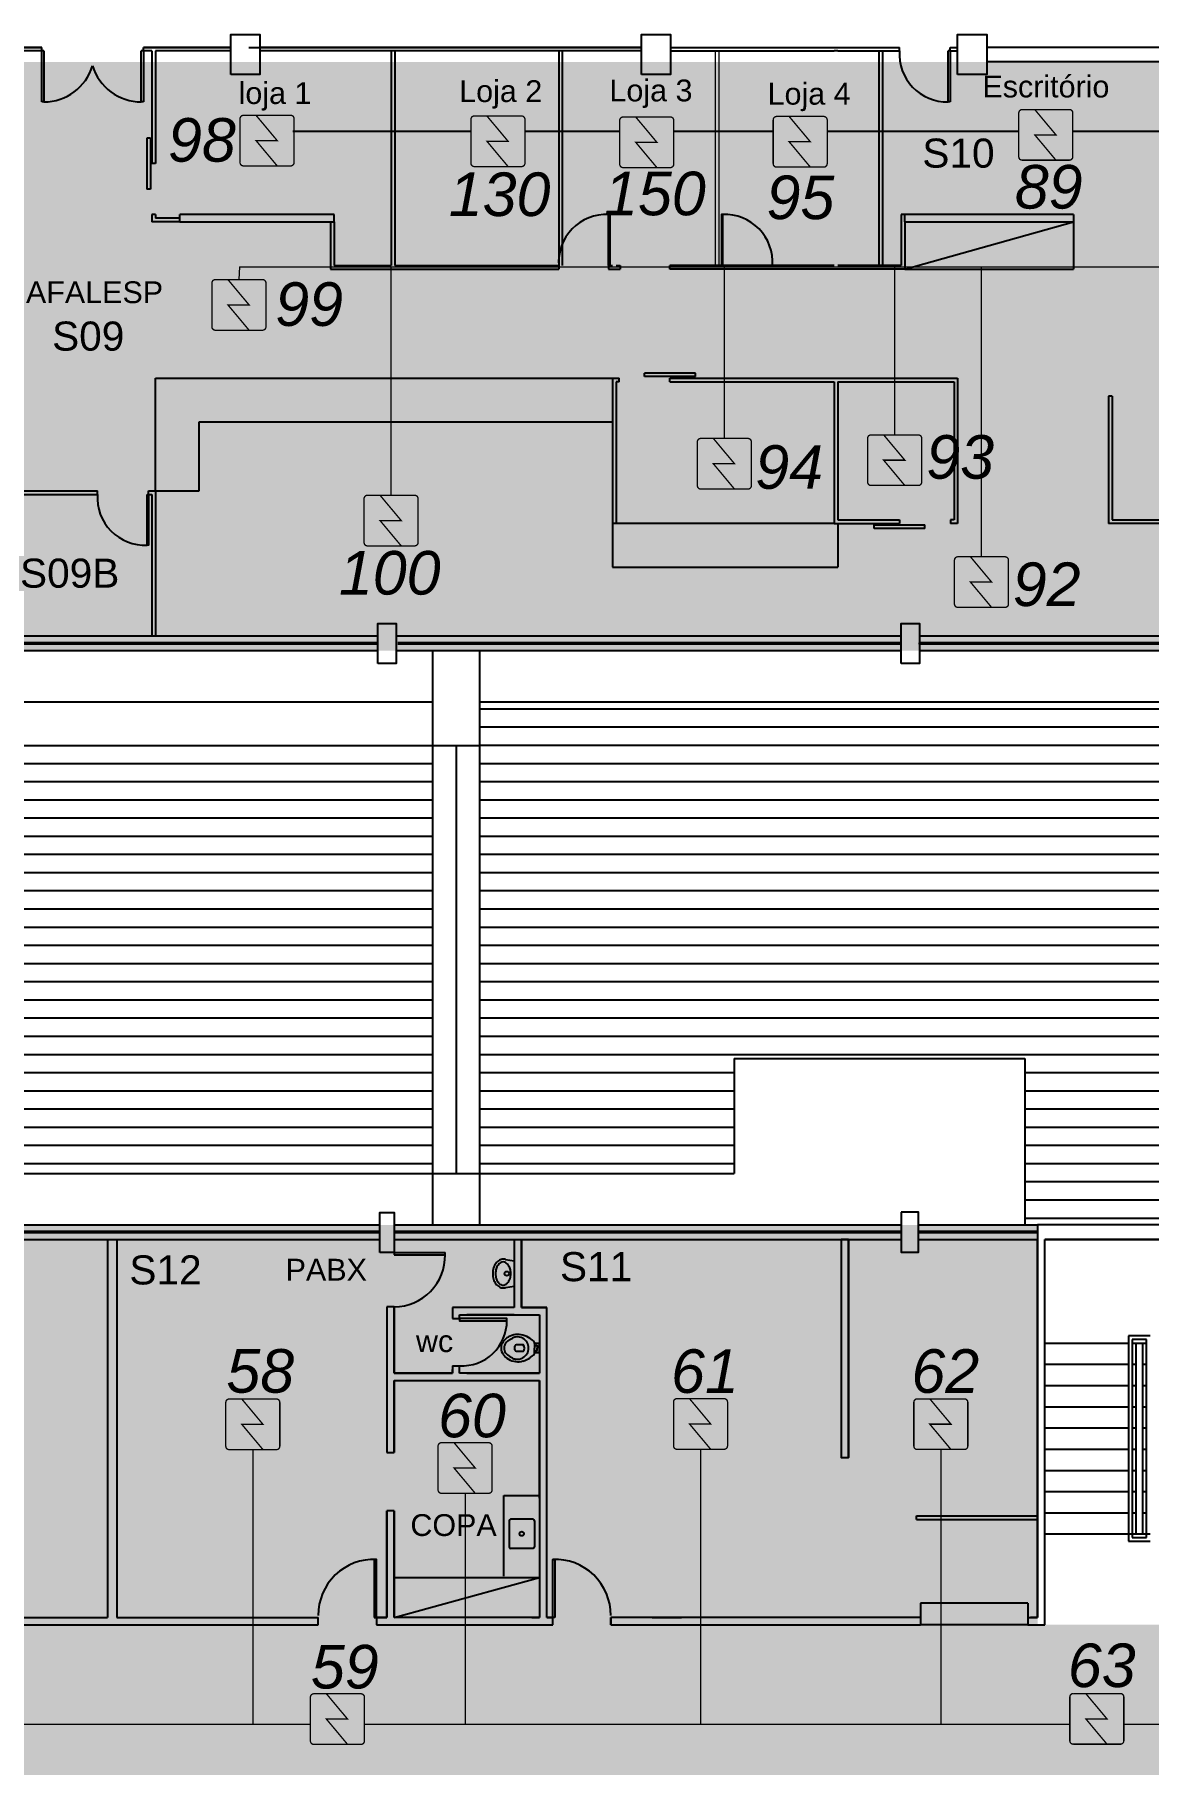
# Model space of a CAD drawing. Header units: metres. Extents: x -331 to 2982, y 362 to 2539.
# Drawn here: x 825.86 to 841.18, y 519.44 to 543.23 of the extents above; entities that cross this region are included whole.
import ezdxf
from ezdxf.enums import TextEntityAlignment as Align

# ---------------------------------------------------------------- set-up
doc = ezdxf.new("R2010")
doc.units = ezdxf.units.M
doc.layers.get('0').update_dxf_attribs({"color": 251})
doc.layers.add('_corredores', color=251, linetype='Continuous', plot=False)
doc.layers.add('_salas', color=251, linetype='Continuous', plot=False)
for name, color, linetype in [('ALV', 251, 'Continuous'), ('CX', 251, 'Continuous'), ('DET. FUMAÇA', 1, 'Continuous'), ('Div', 251, 'Continuous'), ('Est', 251, 'Continuous'), ('Mob', 251, 'Continuous'), ('Pis', 251, 'Continuous'), ('SALAS NOVAS', 7, 'Continuous'), ('Texto_Salas', 251, 'Continuous'), ('vid', 251, 'Continuous'), ('vis', 251, 'Continuous')]:
    doc.layers.add(name, color=color, linetype=linetype)
doc.styles.add('DESTAQUE', font='arial.ttf', dxfattribs={"height": 0.4})
doc.styles.get("Standard").update_dxf_attribs({"font": 'arial.ttf', "height": 0.3})
pattern_1 = [(3e-10, (193.35844, 1467.66601), (-1e-12, 0.25019), [])]

# ---------------------------------------------------------------- blocks, each defined once
blk = doc.blocks.new('Detector de fumaça')
at = {"layer": 'DET. FUMAÇA', "linetype": 'Continuous', "lineweight": 15, "const_width": 0.0187}
blk.add_lwpolyline([(774.599, 539.816), (775.249, 539.816, -0.414214), (775.296, 539.769), (775.296, 539.167, -0.414214), (775.249, 539.12), (774.599, 539.12, -0.414214), (774.553, 539.167), (774.553, 539.769, -0.414214)], format="xyb", close=True, dxfattribs=at)
blk.add_lwpolyline([(774.773, 539.816), (775.064, 539.468), (774.773, 539.468), (775.064, 539.12)], dxfattribs=at)
blk = doc.blocks.new('BACIA')
for p, q in [((-0.069, -0.15), (-0.074, -0.15)), ((-0.062, -0.15), (-0.069, -0.15)), ((-0.062, -0.092), (-0.062, -0.15)), ((0, -0.08), (-0.052, -0.08)), ((0.052, -0.08), (0, -0.08)), ((0.032, -0.115), (0, -0.115)), ((0.036, -0.142), (0.036, -0.131)), ((0.062, -0.15), (0.062, -0.092)), ((0.069, -0.15), (0.062, -0.15)), ((0.074, -0.15), (0.069, -0.15)), ((-0.118, -0.489), (-0.136, -0.454)), ((-0.044, -0.304), (-0.044, -0.4)), ((0.044, -0.4), (0.044, -0.304)), ((0.118, -0.489), (0.136, -0.454))]:
    blk.add_line(p, q)
for points in [[(-0.062, -0.15), (0, -0.15)], [(0.062, -0.15), (0, -0.15)]]:
    blk.add_lwpolyline(points)
blk.add_lwpolyline([(-0.044, -0.15, 0.380199), (-0.036, -0.142), (-0.036, -0.131, 0.087349), (-0.037, -0.127, -0.172037), (-0.037, -0.118, -0.102747), (-0.036, -0.116, -0.167994), (-0.032, -0.115), (0, -0.115)], format="xyb")
for centre, radius, start, end in [((0.145, -0.398), 0.335, 145.8476, 164.7475), ((0.001, -0.386), 0.154, 90.2488, 150.3441), ((0.132, -0.391), 0.32, 131.9479, 145.5381), ((-0.075, -0.16), 0.0102, 88.3086, 135.2439), ((-0.051, -0.092), 0.0118, 93.6802, 181.2989), ((-0.001, -0.386), 0.154, 29.6559, 89.7512), ((0.032, -0.122), 0.00666, 53.8977, 92.0428), ((0.032, -0.121), 0.00592, 22.5984, 46.064), ((0.048, -0.132), 0.0119, 155.9796, 175.9479), ((0.044, -0.142), 0.00832, 182.0149, 265.282), ((0.025, -0.123), 0.0131, 340.3418, 19.3875), ((0.051, -0.092), 0.0118, 358.7011, 86.3198), ((0.075, -0.16), 0.0102, 44.7561, 91.6914), ((-0.132, -0.391), 0.32, 34.4619, 48.0521), ((-0.145, -0.398), 0.335, 15.2525, 34.1524), ((0.055, -0.38), 0.243, 163.2378, 187.0453), ((0.06, -0.382), 0.248, 186.483, 211.073), ((-0.008, -0.384), 0.146, 149.7019, 190.4456), ((0.003, -0.383), 0.157, 190.028, 206.9274), ((0, -0.356), 0.0683, 49.3118, 130.6882), ((-0.02, -0.4), 0.0241, 179.1095, 246.4896), ((0, -0.343), 0.0846, 249.2223, 290.7777), ((0.02, -0.4), 0.0241, 293.5104, 0.8905), ((0.008, -0.384), 0.146, 349.5544, 30.2981), ((-0.003, -0.383), 0.157, 333.0726, 349.972), ((-0.06, -0.382), 0.248, 328.927, 353.517), ((-0.055, -0.38), 0.243, 352.9547, 16.7622), ((0.076, -0.369), 0.268, 211.6809, 231.8397), ((0.076, -0.369), 0.228, 211.6809, 231.8397), ((0, -0.461), 0.149, 233.0019, 270.1282), ((0, -0.461), 0.109, 233.0019, 270.1282), ((0, -0.461), 0.109, 269.8718, 306.9981), ((0, -0.461), 0.149, 269.8718, 306.9981), ((-0.076, -0.369), 0.228, 308.1603, 328.3191), ((-0.076, -0.369), 0.268, 308.1603, 328.3191)]:
    blk.add_arc(centre, radius, start, end)
blk = doc.blocks.new('LAVAT-P')
for p, q in [((-0.194, -0.138), (-0.174, -0.02)), ((-0.174, -0.02), (0.174, -0.02)), ((0.194, -0.138), (0.174, -0.02))]:
    blk.add_line(p, q)
blk.add_lwpolyline([(-0.197, -0.172, 0.130645), (-0.184, -0.224, 0.106519), (-0.14, -0.273, 0.084024), (-0.078, -0.304, 0.072973), (0, -0.315, 0.072973), (0.078, -0.304, 0.084024), (0.14, -0.273, 0.106519), (0.184, -0.224, 0.130645), (0.198, -0.172, 0.130645)], format="xyb")
blk.add_lwpolyline([(0.16, -0.172, 0.130645), (0.151, -0.139, 0.106519), (0.117, -0.102, 0.084024), (0.067, -0.077, 0.072973), (0, -0.067, 0.072973), (-0.067, -0.077, 0.084024), (-0.117, -0.102, 0.106519), (-0.151, -0.139, 0.130645), (-0.159, -0.172, 0.130645), (-0.151, -0.205, 0.106519), (-0.117, -0.242, 0.084024), (-0.067, -0.267, 0.072973), (0, -0.277, 0.072973), (0.067, -0.267, 0.084024), (0.117, -0.242, 0.106519), (0.151, -0.205, 0.130645)], format="xyb", close=True)
blk.add_circle((0, -0.121), 0.03)
for start, end in [(170, 180), (360, 10)]:
    blk.add_arc((0, -0.172), 0.198, start, end)
blk = doc.blocks.new('CUBA-CZ')
for p, q in [((-0.2, -0.145), (-0.2, -0.455)), ((-0.18, -0.125), (0.18, -0.125)), ((0.2, -0.145), (0.2, -0.455)), ((-0.18, -0.475), (0.18, -0.475))]:
    blk.add_line(p, q)
blk.add_circle((0, -0.3), 0.03)
for centre, start, end in [((-0.18, -0.145), 90, 180), ((0.18, -0.145), 360, 90), ((-0.18, -0.455), 180, 270), ((0.18, -0.455), 270, 360)]:
    blk.add_arc(centre, 0.02, start, end)

msp = doc.modelspace()

# ---------------------------------------------------------------- hatches: boundary and pattern name
at = {"layer": '_corredores', "transparency": 33554508}
h = msp.add_hatch(color=256, dxfattribs=at)
h.dxf.hatch_style = 1
h.paths.add_polyline_path([(854.159, 542.856), (842.384, 542.856), (842.384, 540.756), (852.409, 540.756), (852.409, 521.406), (848.359, 521.406), (847.259, 526.931), (845.259, 526.931), (845.259, 521.356), (809.009, 521.356), (809.009, 540.756), (822.22, 540.756), (822.22, 542.856), (770.404, 542.856), (768.809, 542.931), (768.809, 540.556), (770.504, 540.556), (770.504, 526.646), (768.274, 526.646), (768.274, 525.646), (769.399, 525.646), (769.399, 519.846), (768.274, 519.846), (768.274, 518.756), (770.509, 518.756), (770.509, 518.556), (770.509, 510.381), (770.509, 504.956), (767.991, 504.956), (767.991, 502.406), (768.091, 502.406), (768.091, 502.256), (760.804, 502.256), (760.804, 518.556), (759.004, 518.556), (759.004, 502.343), (756.304, 502.343), (756.304, 502.526), (754.454, 502.526), (754.454, 499.256), (756.554, 499.256), (756.554, 499.756), (801.957, 499.756), (801.957, 494.706), (802.257, 494.706), (802.257, 494.056), (801.957, 494.056), (801.957, 489.034), (797.559, 489.034), (797.559, 485.931), (798.959, 485.931), (798.959, 486.531), (802.034, 486.531), (802.034, 486.306), (803.983, 486.306), (803.983, 494.656), (816.416, 494.656), (816.416, 491.706), (814.609, 491.706), (814.609, 489.906), (818.009, 489.906), (818.009, 491.706), (824.559, 491.706), (824.559, 492.606), (823.409, 492.606), (823.409, 499.956), (842.959, 499.956), (842.959, 498.656), (844.912, 498.656), (844.912, 499.956), (852.509, 499.956), (852.509, 494.406), (854.159, 494.406)])
h.paths.add_polyline_path([(809.009, 518.756), (842.959, 518.756), (842.959, 502.256), (830.609, 502.256), (830.609, 502.356), (823.109, 502.356), (823.109, 502.956), (814.779, 502.956), (814.779, 504.162), (810.639, 504.162), (810.639, 502.956), (809.009, 502.956)], flags=16)
h.paths.add_polyline_path([(802.012, 502.256), (773.009, 502.256), (769.691, 502.256), (769.691, 502.406), (770.134, 502.406), (770.134, 502.556), (773.009, 502.556), (773.009, 518.756), (775.859, 518.756), (795.009, 518.756), (795.009, 515.106), (799.059, 515.106), (799.059, 516.906), (797.859, 516.906), (797.859, 518.756), (802.012, 518.756)], flags=16)
h.paths.add_polyline_path([(802.012, 521.356), (773.012, 521.356), (772.984, 521.356), (772.984, 526.856), (773.012, 540.756), (802.012, 540.756)], flags=16)
h.paths.add_polyline_path([(844.809, 518.556), (844.809, 518.756), (847.259, 518.756), (847.259, 518.08), (852.209, 518.08), (852.209, 518.756), (852.259, 519.237), (852.409, 519.237), (852.409, 502.256), (844.959, 502.256), (844.979, 518.556)], flags=16)
at = {"layer": '_salas', "transparency": 33554559}
h = msp.add_hatch(color=256, dxfattribs=at)
h.dxf.hatch_style = 1
h.paths.add_polyline_path([(842.384, 542.856), (822.22, 542.856), (822.22, 540.756), (842.384, 540.756)])
h = msp.add_hatch(color=256, dxfattribs=at)
h.dxf.hatch_style = 1
h.paths.add_polyline_path([(773.012, 540.756), (773.012, 534.756), (802.012, 534.756), (802.012, 540.756)])
h.paths.add_polyline_path([(809.009, 540.756), (809.009, 534.756), (845.259, 534.756), (845.259, 526.931), (847.259, 526.931), (848.359, 521.406), (852.409, 521.406), (852.409, 540.756)])
h.paths.add_polyline_path([(775.859, 526.856), (775.859, 521.356), (802.012, 521.356), (802.012, 526.856)])
h.paths.add_polyline_path([(809.009, 526.856), (809.009, 521.356), (839.659, 521.356), (839.659, 526.856)])
h.paths.add_polyline_path([(802.012, 502.256), (802.012, 518.756), (797.859, 518.756), (797.859, 516.906), (799.059, 516.906), (799.059, 515.106), (795.009, 515.106), (795.009, 518.756), (775.859, 518.756), (775.859, 514.056), (773.009, 514.056), (773.009, 502.256)])
h.paths.add_polyline_path([(830.609, 502.356), (842.959, 502.256), (842.959, 518.756), (809.009, 518.756), (809.009, 502.956), (810.639, 502.956), (810.639, 504.162), (814.779, 504.162), (814.779, 502.956), (823.109, 502.956), (823.109, 502.356)])
h.paths.add_polyline_path([(852.409, 518.08), (847.259, 518.08), (847.259, 518.756), (844.979, 518.756), (844.959, 502.256), (852.409, 502.256)])
at = {"layer": 'Pis', "ltscale": 8}
h = msp.add_hatch(dxfattribs=at)
h.set_pattern_fill('LINE', color=251, scale=0.0788, style=0)
h.set_pattern_definition(pattern_1)
edge = h.paths.add_edge_path()
edge.add_line((831.334, 533.446), (824.959, 533.446))
edge.add_line((824.959, 533.446), (824.959, 529.716))
edge.add_line((824.959, 529.716), (824.359, 529.716))
edge.add_line((824.359, 529.716), (824.359, 534.046))
edge.add_line((824.359, 534.046), (819.189, 534.046))
edge.add_line((819.189, 534.046), (819.189, 533.066))
edge.add_line((819.189, 533.066), (817.959, 533.066))
edge.add_line((817.959, 533.066), (817.959, 531.476))
edge.add_line((817.959, 531.476), (816.839, 531.476))
edge.add_line((816.839, 531.476), (816.839, 534.756))
edge.add_line((816.839, 534.756), (816.434, 534.756))
edge.add_line((816.434, 534.756), (816.434, 534.581))
edge.add_line((816.434, 534.581), (816.184, 534.581))
edge.add_line((816.184, 534.581), (816.184, 534.756))
edge.add_line((816.184, 534.756), (815.939, 534.756))
edge.add_line((815.939, 534.756), (815.939, 534.456))
edge.add_line((815.939, 534.456), (815.939, 531.476))
edge.add_line((815.939, 531.476), (813.689, 531.476))
edge.add_line((813.689, 531.476), (813.689, 531.896))
edge.add_line((813.689, 531.896), (813.689, 534.026))
edge.add_line((813.689, 534.026), (812.909, 534.026))
edge.add_line((812.909, 534.026), (812.909, 533.956))
edge.add_line((812.909, 533.956), (809.483, 533.956))
edge.add_ellipse((809.109, 533.489), major_axis=(0, 0.778), ratio=0.601357, start_angle=180, end_angle=306.9769, ccw=False)
edge.add_line((809.109, 532.711), (809.109, 528.612))
edge.add_ellipse((809.109, 527.834), major_axis=(0, 0.778), ratio=0.601357, start_angle=249.8554, end_angle=360, ccw=False)
edge.add_line((809.548, 527.566), (831.334, 527.566))
edge.add_line((831.334, 527.566), (831.334, 533.446))
h.paths.add_polyline_path([(815.939, 529.296), (815.379, 529.296), (815.379, 530.336), (815.939, 530.336)], flags=16)
h.paths.add_polyline_path([(820.029, 530.606), (820.029, 531.916), (823.639, 531.916), (823.639, 530.606)], flags=16)
h = msp.add_hatch(dxfattribs=at)
h.set_pattern_fill('LINE', color=251, scale=0.0788, style=0)
h.set_pattern_definition(pattern_1)
h.paths.add_polyline_path([(841.619, 534.046), (831.984, 534.046), (831.984, 527.566), (835.484, 527.566), (835.484, 529.146), (839.484, 529.146), (839.484, 526.856), (841.619, 526.856), (841.619, 529.146)])

# ---------------------------------------------------------------- linework, layer by layer
at = {"layer": 'ALV', "color": 251}
for p, q in [((844.999, 543.056), (838.959, 543.056)), ((842.234, 542.856), (838.959, 542.856)), ((827.859, 540.656), (827.859, 540.756)), ((829.984, 540.756), (827.859, 540.756)), ((827.859, 540.656), (829.984, 540.656)), ((829.984, 540.656), (829.984, 540.756)), ((840.154, 540.756), (837.834, 540.756)), ((837.834, 540.656), (840.154, 540.656)), ((840.684, 538.257), (840.634, 538.257)), ((840.634, 538.257), (840.634, 536.506)), ((840.684, 538.257), (840.684, 536.556)), ((841.634, 536.506), (840.634, 536.506)), ((840.684, 536.556), (841.734, 536.556)), ((842.359, 526.856), (839.659, 526.856)), ((842.359, 526.856), (839.659, 526.856)), ((839.659, 526.856), (839.659, 526.656)), ((826.863, 526.656), (826.863, 521.456)), ((826.993, 526.656), (826.993, 521.456)), ((832.459, 526.656), (832.459, 525.719)), ((832.459, 526.656), (832.459, 525.719)), ((832.559, 526.656), (832.559, 525.719)), ((832.559, 525.719), (832.559, 526.656)), ((839.659, 521.456), (839.659, 526.656)), ((839.659, 526.656), (839.659, 521.456)), ((842.359, 526.656), (839.759, 526.656)), ((839.759, 521.356), (839.759, 526.656)), ((839.759, 521.356), (839.759, 526.656)), ((839.759, 526.656), (842.359, 526.656)), ((830.709, 525.731), (830.709, 523.726)), ((830.809, 525.731), (830.709, 525.731)), ((830.709, 525.731), (830.709, 523.726)), ((830.809, 525.731), (830.709, 525.731)), ((830.709, 525.731), (830.709, 523.726)), ((830.809, 525.731), (830.809, 524.819)), ((830.809, 524.819), (830.809, 525.731)), ((830.809, 524.819), (830.809, 525.731)), ((832.459, 525.719), (831.609, 525.719)), ((831.609, 525.719), (831.609, 525.569)), ((832.459, 525.719), (831.609, 525.719)), ((831.609, 525.719), (831.609, 525.569)), ((832.459, 525.719), (831.709, 525.719)), ((832.559, 525.719), (832.909, 525.719)), ((832.909, 525.719), (832.559, 525.719)), ((832.909, 525.719), (832.559, 525.719)), ((832.909, 522.996), (832.909, 525.719)), ((832.909, 521.456), (832.909, 525.719)), ((831.609, 525.569), (831.709, 525.569)), ((831.609, 525.569), (831.709, 525.569)), ((831.609, 525.569), (831.709, 525.569)), ((831.709, 525.569), (831.709, 525.619)), ((831.709, 525.569), (831.709, 525.619)), ((831.709, 525.619), (832.459, 525.619)), ((831.709, 525.569), (831.709, 525.619)), ((831.709, 525.619), (832.459, 525.619)), ((832.459, 525.619), (831.809, 525.619)), ((832.459, 525.619), (832.809, 525.619)), ((832.459, 525.619), (832.809, 525.619)), ((832.459, 525.619), (832.809, 525.619)), ((832.459, 525.619), (832.809, 525.619)), ((832.809, 525.619), (832.809, 524.819)), ((832.809, 525.619), (832.809, 524.819)), ((832.909, 522.996), (832.909, 525.546)), ((839.759, 522.606), (839.759, 525.231)), ((830.809, 524.819), (831.609, 524.819)), ((831.609, 524.819), (830.809, 524.819)), ((831.609, 524.819), (830.809, 524.819)), ((830.809, 524.719), (830.809, 523.726)), ((830.809, 524.719), (832.809, 524.719)), ((830.809, 524.719), (832.809, 524.719)), ((830.809, 523.726), (830.809, 524.719)), ((830.809, 523.726), (830.809, 524.719)), ((830.809, 524.719), (832.809, 524.719)), ((831.609, 524.919), (831.609, 524.819)), ((831.609, 524.919), (831.709, 524.919)), ((831.609, 524.819), (831.609, 524.869)), ((831.709, 524.819), (831.709, 524.919)), ((831.709, 524.819), (831.709, 524.869)), ((832.809, 524.819), (831.709, 524.819)), ((832.809, 524.819), (831.709, 524.819)), ((831.709, 524.819), (831.709, 524.819)), ((831.809, 524.819), (832.809, 524.819)), ((832.809, 523.096), (832.809, 524.719)), ((832.809, 524.719), (832.809, 523.096)), ((832.809, 524.719), (832.809, 521.456)), ((832.809, 523.096), (832.809, 523.873)), ((830.709, 523.726), (830.809, 523.726)), ((830.709, 523.726), (830.809, 523.726)), ((830.809, 522.926), (830.709, 522.926)), ((830.709, 521.456), (830.709, 522.926)), ((830.809, 522.926), (830.709, 522.926)), ((830.709, 522.926), (830.709, 521.456)), ((830.809, 522.926), (830.809, 521.456)), ((830.809, 522.926), (830.809, 522.456)), ((830.809, 521.456), (830.809, 522.926)), ((830.809, 521.456), (830.809, 522.926)), ((839.526, 521.656), (839.526, 521.356)), ((823.634, 521.456), (826.863, 521.456)), ((826.993, 521.456), (829.763, 521.456)), ((826.993, 521.456), (828.149, 521.456)), ((826.993, 521.456), (828.149, 521.456)), ((829.763, 521.356), (829.763, 521.456)), ((829.763, 521.356), (829.763, 521.456)), ((830.563, 521.456), (830.709, 521.456)), ((830.563, 521.456), (830.709, 521.456)), ((830.563, 521.456), (830.563, 521.356)), ((830.563, 521.456), (830.563, 521.356)), ((830.563, 521.456), (830.709, 521.456)), ((830.563, 521.456), (830.709, 521.456)), ((830.709, 521.456), (830.563, 521.456)), ((830.563, 521.456), (830.563, 521.356)), ((830.709, 521.456), (830.563, 521.456)), ((830.563, 521.456), (830.563, 521.356)), ((832.809, 521.456), (830.809, 521.456)), ((832.704, 521.456), (832.809, 521.456)), ((832.809, 521.456), (832.704, 521.456)), ((832.909, 521.456), (832.989, 521.456)), ((832.989, 521.456), (832.909, 521.456)), ((832.989, 521.456), (832.909, 521.456)), ((832.989, 521.356), (832.989, 521.456)), ((832.989, 521.356), (832.989, 521.456)), ((832.989, 521.356), (832.989, 521.456)), ((833.789, 521.356), (833.789, 521.456)), ((838.048, 521.456), (833.789, 521.456)), ((833.789, 521.456), (833.789, 521.356)), ((834.359, 521.456), (834.759, 521.456)), ((839.526, 521.456), (839.659, 521.456)), ((839.526, 521.456), (839.526, 521.356)), ((839.562, 521.456), (839.659, 521.456)), ((839.659, 521.456), (839.562, 521.456)), ((821.009, 521.356), (829.763, 521.356)), ((830.563, 521.356), (831.916, 521.356)), ((830.563, 521.356), (832.989, 521.356)), ((833.789, 521.356), (838.048, 521.356)), ((839.526, 521.356), (838.048, 521.356)), ((839.526, 521.356), (839.759, 521.356)), ((839.562, 521.356), (839.759, 521.356)), ((839.562, 521.356), (839.759, 521.356))]:
    msp.add_line(p, q, dxfattribs=at)
at = {"layer": 'CX', "color": 251, "ltscale": 8}
for p, q in [((825.959, 542.306), (825.959, 543.006)), ((825.989, 543.006), (825.959, 543.006)), ((825.959, 542.306), (825.959, 543.006)), ((825.989, 543.006), (825.959, 543.006)), ((825.989, 543.006), (825.989, 542.306)), ((825.989, 543.006), (825.989, 542.306)), ((827.329, 542.306), (827.329, 543.006)), ((827.359, 543.006), (827.329, 543.006)), ((827.329, 542.306), (827.329, 543.006)), ((827.359, 543.006), (827.329, 543.006)), ((827.359, 543.006), (827.359, 542.306)), ((827.359, 543.006), (827.359, 542.306)), ((825.989, 542.306), (825.959, 542.306)), ((825.989, 542.306), (825.959, 542.306)), ((827.359, 542.306), (827.329, 542.306)), ((827.359, 542.306), (827.329, 542.306)), ((830.809, 526.476), (831.509, 526.476)), ((830.809, 526.446), (831.509, 526.446))]:
    msp.add_line(p, q, dxfattribs=at)
at = {"layer": 'CX', "color": 251}
for p, q in [((838.429, 542.306), (838.429, 543.006)), ((838.459, 543.006), (838.429, 543.006)), ((838.429, 542.306), (838.429, 543.006)), ((838.459, 543.006), (838.429, 543.006)), ((838.459, 543.006), (838.459, 542.306)), ((838.459, 543.006), (838.459, 542.306)), ((838.459, 542.306), (838.429, 542.306)), ((838.459, 542.306), (838.429, 542.306))]:
    msp.add_line(p, q, dxfattribs=at)
for points in [[(833.755, 540.757), (833.775, 540.757), (833.775, 540.056), (833.755, 540.056)], [(835.329, 540.757), (835.309, 540.757), (835.309, 540.056), (835.329, 540.056)], [(827.41, 536.906), (827.43, 536.906), (827.43, 536.206), (827.41, 536.206)]]:
    msp.add_lwpolyline(points, close=True, dxfattribs=at)
at = {"layer": 'CX', "color": 251, "ltscale": 8}
msp.add_lwpolyline([(831.709, 525.569), (831.709, 525.539), (832.359, 525.539), (832.359, 525.569)], close=True, dxfattribs=at)
at = {"layer": 'CX', "ltscale": 8}
for points in [[(830.533, 521.456), (830.563, 521.456), (830.563, 522.256), (830.533, 522.256)], [(833.019, 521.456), (832.989, 521.456), (832.989, 522.256), (833.019, 522.256)]]:
    msp.add_lwpolyline(points, close=True, dxfattribs=at)
at = {"layer": 'CX', "color": 251, "ltscale": 8}
for centre, radius, start, end in [((825.989, 543.006), 0.7, 270, 343.165), ((825.989, 543.006), 0.7, 270, 343.165), ((827.329, 543.006), 0.7, 196.835, 270), ((827.329, 543.006), 0.7, 196.835, 270), ((838.415, 542.963), 0.657, 176.2535, 271.2376), ((833.727, 540.1), 0.657, 87.5439, 183.8278), ((835.357, 540.1), 0.657, 356.1722, 92.4561), ((830.809, 526.431), 0.7, 270, 1.2279), ((831.738, 525.539), 0.621, 267.2936, 0)]:
    msp.add_arc(centre, radius, start, end, dxfattribs=at)
at = {"layer": 'CX', "color": 251}
msp.add_arc((827.382, 536.863), 0.657, 176.1722, 272.4561, dxfattribs=at)
at = {"layer": 'CX', "ltscale": 8}
for centre, start, end in [((830.533, 521.486), 87.8106, 180), ((833.018, 521.486), 0, 92.1894)]:
    msp.add_arc(centre, 0.771, start, end, dxfattribs=at)
at = {"layer": 'Div', "lineweight": 0, "ltscale": 8}
for p, q in [((830.766, 543.006), (830.766, 540.056)), ((830.816, 543.006), (830.816, 540.056)), ((835.223, 543.006), (835.223, 540.056)), ((835.273, 543.006), (835.273, 540.056)), ((836.911, 543.006), (836.861, 543.006)), ((827.405, 541.806), (827.405, 541.106)), ((827.455, 541.806), (827.405, 541.806)), ((827.455, 541.806), (827.455, 541.106)), ((827.455, 541.106), (827.405, 541.106)), ((829.934, 540.656), (829.934, 540.006)), ((829.984, 540.656), (829.984, 540.056)), ((837.784, 540.756), (837.784, 540.056)), ((837.834, 540.756), (837.784, 540.756)), ((837.834, 540.656), (837.834, 540.756)), ((837.834, 540.656), (837.834, 540.006)), ((837.834, 540.656), (837.834, 540.006)), ((829.934, 540.006), (833.071, 540.006)), ((829.984, 540.056), (830.766, 540.056)), ((830.816, 540.056), (833.071, 540.056)), ((833.071, 540.056), (833.071, 540.006)), ((833.755, 540.056), (833.811, 540.056)), ((833.755, 540.056), (833.755, 540.006)), ((833.755, 540.006), (833.916, 540.006)), ((833.861, 540.056), (833.916, 540.056)), ((833.916, 540.056), (833.916, 540.006)), ((836.861, 540.056), (834.6, 540.056)), ((834.6, 540.006), (834.6, 540.056)), ((837.834, 540.006), (834.6, 540.006)), ((837.784, 540.056), (836.911, 540.056)), ((833.811, 538.506), (833.811, 536.506)), ((833.811, 538.506), (833.902, 538.506)), ((833.902, 538.456), (833.902, 538.506)), ((834.954, 538.576), (834.254, 538.576)), ((834.254, 538.526), (834.254, 538.576)), ((834.954, 538.526), (834.254, 538.526)), ((834.602, 538.506), (836.911, 538.506)), ((834.602, 538.456), (834.602, 538.506)), ((834.954, 538.526), (834.954, 538.576)), ((836.911, 538.506), (838.56, 538.506)), ((838.56, 538.506), (838.56, 536.506)), ((833.861, 538.456), (833.861, 536.506)), ((833.902, 538.456), (833.861, 538.456)), ((834.602, 538.456), (836.861, 538.456)), ((836.861, 538.456), (836.861, 536.506)), ((836.911, 538.456), (836.911, 536.556)), ((836.911, 538.456), (838.51, 538.456)), ((838.51, 538.456), (838.51, 536.556)), ((825.359, 536.956), (826.725, 536.956)), ((825.359, 536.906), (826.725, 536.906)), ((826.725, 536.906), (826.725, 536.956)), ((827.43, 536.956), (827.525, 536.956)), ((827.43, 536.906), (827.43, 536.956)), ((827.43, 536.906), (827.475, 536.906)), ((827.43, 536.906), (827.475, 536.906)), ((827.475, 536.906), (827.475, 534.956)), ((827.525, 536.956), (827.525, 534.956)), ((833.861, 536.506), (833.811, 536.506)), ((836.861, 536.506), (837.76, 536.506)), ((836.911, 536.556), (837.76, 536.556)), ((837.41, 536.486), (838.11, 536.486)), ((837.41, 536.436), (837.41, 536.486)), ((838.11, 536.436), (837.41, 536.436)), ((837.76, 536.556), (837.76, 536.506)), ((838.11, 536.436), (838.11, 536.486)), ((838.46, 536.556), (838.46, 536.506)), ((838.51, 536.556), (838.46, 536.556)), ((838.56, 536.506), (838.46, 536.506)), ((830.809, 526.476), (830.809, 526.446)), ((831.509, 526.446), (831.509, 526.476)), ((836.959, 523.656), (837.059, 523.656)), ((837.992, 522.856), (839.659, 522.856)), ((837.992, 522.806), (837.992, 522.856)), ((837.992, 522.806), (839.659, 522.806))]:
    msp.add_line(p, q, dxfattribs=at)
at = {"layer": 'Div', "ltscale": 8}
for p, q in [((830.766, 543.006), (830.766, 540.056)), ((830.816, 543.006), (830.816, 540.056)), ((833.071, 543.006), (833.071, 540.056)), ((833.121, 543.006), (833.121, 540.056)), ((836.911, 543.006), (836.861, 543.006)), ((837.474, 543.006), (837.474, 540.056)), ((837.524, 543.006), (837.524, 540.056)), ((827.405, 541.806), (827.405, 541.106)), ((827.455, 541.806), (827.405, 541.806)), ((827.455, 541.806), (827.455, 541.106)), ((827.455, 541.106), (827.405, 541.106)), ((829.934, 540.656), (829.934, 540.006)), ((829.984, 540.656), (829.984, 540.056)), ((837.784, 540.756), (837.784, 540.056)), ((837.834, 540.756), (837.784, 540.756)), ((837.834, 540.656), (837.834, 540.756)), ((837.834, 540.656), (837.834, 540.006)), ((837.834, 540.656), (837.834, 540.006)), ((829.934, 540.006), (833.071, 540.006)), ((829.984, 540.056), (830.766, 540.056)), ((830.816, 540.056), (833.071, 540.056)), ((833.071, 540.056), (833.071, 540.006)), ((833.755, 540.056), (833.811, 540.056)), ((833.755, 540.056), (833.755, 540.006)), ((833.755, 540.006), (833.916, 540.006)), ((833.861, 540.056), (833.916, 540.056)), ((833.916, 540.056), (833.916, 540.006)), ((836.861, 540.056), (834.6, 540.056)), ((834.6, 540.006), (834.6, 540.056)), ((837.834, 540.006), (834.6, 540.006)), ((837.784, 540.056), (836.911, 540.056)), ((833.811, 538.506), (833.811, 536.506)), ((833.811, 538.506), (833.902, 538.506)), ((833.902, 538.456), (833.902, 538.506)), ((834.954, 538.576), (834.254, 538.576)), ((834.254, 538.526), (834.254, 538.576)), ((834.954, 538.526), (834.254, 538.526)), ((834.602, 538.506), (836.911, 538.506)), ((834.602, 538.456), (834.602, 538.506)), ((834.954, 538.526), (834.954, 538.576)), ((836.911, 538.506), (838.56, 538.506)), ((838.56, 538.506), (838.56, 536.506)), ((833.861, 538.456), (833.861, 536.506)), ((833.902, 538.456), (833.861, 538.456)), ((834.602, 538.456), (836.861, 538.456)), ((836.861, 538.456), (836.861, 536.506)), ((836.911, 538.456), (836.911, 536.556)), ((836.911, 538.456), (838.51, 538.456)), ((838.51, 538.456), (838.51, 536.556)), ((825.359, 536.956), (826.725, 536.956)), ((825.359, 536.906), (826.725, 536.906)), ((826.725, 536.906), (826.725, 536.956)), ((827.43, 536.956), (827.525, 536.956)), ((827.43, 536.906), (827.43, 536.956)), ((827.43, 536.906), (827.475, 536.906)), ((827.43, 536.906), (827.475, 536.906)), ((827.475, 536.906), (827.475, 534.956)), ((827.525, 536.956), (827.525, 534.956)), ((833.861, 536.506), (833.811, 536.506)), ((836.861, 536.506), (837.76, 536.506)), ((836.911, 536.556), (837.76, 536.556)), ((837.41, 536.486), (838.11, 536.486)), ((837.41, 536.436), (837.41, 536.486)), ((838.11, 536.436), (837.41, 536.436)), ((837.76, 536.556), (837.76, 536.506)), ((838.11, 536.436), (838.11, 536.486)), ((838.46, 536.556), (838.46, 536.506)), ((838.51, 536.556), (838.46, 536.556)), ((838.56, 536.506), (838.46, 536.506)), ((830.809, 526.476), (830.809, 526.446)), ((831.509, 526.446), (831.509, 526.476)), ((836.959, 523.656), (837.059, 523.656)), ((837.992, 522.856), (839.659, 522.856)), ((837.992, 522.806), (837.992, 522.856)), ((837.992, 522.806), (839.659, 522.806))]:
    msp.add_line(p, q, dxfattribs=at)
at = {"layer": 'Div', "color": 150}
for p, q in [((831.864, 541.897), (829.416, 541.897)), ((833.911, 541.897), (832.607, 541.897)), ((836.022, 541.897), (834.654, 541.897)), ((839.401, 541.897), (836.765, 541.897)), ((846.775, 541.897), (840.144, 541.897))]:
    msp.add_line(p, q, dxfattribs=at)
at = {"layer": 'Div', "color": 150, "linetype": 'Continuous', "lineweight": 0}
for p, q in [((828.681, 540.035), (828.672, 539.861)), ((830.766, 536.894), (830.766, 540.035)), ((835.351, 537.676), (835.351, 540.035)), ((837.694, 537.725), (837.694, 540.035)), ((838.887, 536.048), (838.887, 540.035))]:
    msp.add_line(p, q, dxfattribs=at)
at = {"layer": 'Div', "lineweight": 0}
for p, q in [((836.959, 526.656), (836.959, 524.52)), ((836.959, 526.656), (836.959, 523.82)), ((836.959, 526.656), (836.959, 523.82)), ((837.059, 526.656), (837.059, 524.52)), ((837.059, 526.656), (837.059, 523.82)), ((837.059, 526.656), (837.059, 523.82)), ((836.959, 523.82), (836.959, 523.656)), ((836.959, 523.82), (836.959, 523.656)), ((837.059, 523.82), (837.059, 523.656)), ((837.059, 523.82), (837.059, 523.656)), ((837.059, 523.82), (837.059, 523.656)), ((837.059, 523.82), (837.059, 523.656)), ((836.959, 523.656), (837.059, 523.656)), ((837.992, 522.856), (839.659, 522.856)), ((837.992, 522.806), (837.992, 522.856)), ((837.992, 522.806), (839.659, 522.806))]:
    msp.add_line(p, q, dxfattribs=at)
at = {"layer": 'Div'}
for p, q in [((836.959, 526.656), (836.959, 524.52)), ((836.959, 526.656), (836.959, 523.82)), ((836.959, 526.656), (836.959, 523.82)), ((837.059, 526.656), (837.059, 524.52)), ((837.059, 526.656), (837.059, 523.82)), ((837.059, 526.656), (837.059, 523.82)), ((836.959, 523.82), (836.959, 523.656)), ((836.959, 523.82), (836.959, 523.656)), ((837.059, 523.82), (837.059, 523.656)), ((837.059, 523.82), (837.059, 523.656)), ((837.059, 523.82), (837.059, 523.656)), ((837.059, 523.82), (837.059, 523.656)), ((836.959, 523.656), (837.059, 523.656)), ((837.992, 522.856), (839.659, 522.856)), ((837.992, 522.806), (837.992, 522.856)), ((837.992, 522.806), (839.659, 522.806))]:
    msp.add_line(p, q, dxfattribs=at)
at = {"layer": 'Div', "color": 150, "linetype": 'Continuous', "lineweight": 0}
for points in [[(828.681, 540.035), (853.284, 540.035)], [(828.864, 523.766), (828.864, 519.991)], [(835.022, 523.771), (835.022, 519.991)], [(838.329, 523.768), (838.329, 519.991)], [(831.784, 523.165), (831.784, 519.991)], [(821.192, 519.991), (829.656, 519.991)], [(830.399, 519.991), (840.103, 519.991)], [(840.846, 519.991), (849.584, 519.991)]]:
    msp.add_lwpolyline(points, dxfattribs=at)
at = {"layer": 'Div', "lineweight": 0, "ltscale": 8}
msp.add_lwpolyline([(837.059, 526.656), (836.959, 526.656), (836.959, 523.82), (836.959, 523.656), (837.059, 523.656), (837.059, 523.82)], close=True, dxfattribs=at)
at = {"layer": 'Div', "ltscale": 8}
msp.add_lwpolyline([(837.059, 526.656), (836.959, 526.656), (836.959, 523.82), (836.959, 523.656), (837.059, 523.656), (837.059, 523.82)], close=True, dxfattribs=at)
at = {"layer": 'Est', "color": 251}
for points in [[(828.559, 542.681), (828.559, 543.231), (828.959, 543.231), (828.959, 542.681)], [(834.209, 542.681), (834.209, 543.231), (834.609, 543.231), (834.609, 542.681)], [(838.559, 542.681), (838.559, 543.231), (838.959, 543.231), (838.959, 542.681)], [(830.584, 534.581), (830.584, 535.131), (830.834, 535.131), (830.834, 534.581)], [(837.784, 534.581), (837.784, 535.131), (838.034, 535.131), (838.034, 534.581)], [(830.609, 526.476), (830.609, 527.026), (830.809, 527.026), (830.809, 526.476)], [(837.784, 527.031), (837.784, 526.481), (838.019, 526.481), (838.019, 527.031)], [(837.784, 527.031), (837.784, 526.481), (838.019, 526.481), (838.019, 527.031)]]:
    msp.add_lwpolyline(points, close=True, dxfattribs=at)
at = {"layer": 'Mob', "color": 251}
for p, q in [((837.834, 540.006), (840.154, 540.656)), ((840.154, 540.756), (840.154, 540.006)), ((840.154, 540.656), (840.154, 540.006)), ((837.834, 540.006), (840.154, 540.006)), ((827.525, 538.506), (833.811, 538.506)), ((827.525, 536.956), (827.525, 538.506)), ((828.125, 536.956), (828.125, 537.906)), ((828.125, 537.906), (833.811, 537.906)), ((827.525, 536.956), (828.125, 536.956)), ((833.811, 536.506), (833.811, 535.906)), ((836.861, 536.506), (833.861, 536.506)), ((836.911, 536.506), (836.911, 535.906)), ((833.811, 535.906), (836.911, 535.906)), ((830.809, 521.456), (832.809, 522.006)), ((830.809, 522.006), (832.809, 522.006)), ((839.526, 521.656), (838.048, 521.656)), ((838.048, 521.656), (838.048, 521.356))]:
    msp.add_line(p, q, dxfattribs=at)
at = {"layer": 'Mob', "color": 251, "ltscale": 8}
for p, q in [((832.316, 523.134), (832.809, 523.134)), ((832.316, 522.024), (832.316, 523.134))]:
    msp.add_line(p, q, dxfattribs=at)
at = {"layer": 'Pis', "color": 251, "ltscale": 8}
for p, q in [((831.334, 534.756), (831.334, 526.856)), ((831.984, 534.756), (831.984, 526.856)), ((831.334, 534.046), (817.959, 534.046)), ((843.619, 534.046), (831.984, 534.046)), ((831.984, 533.446), (824.959, 533.446)), ((831.659, 533.446), (831.659, 527.566)), ((835.484, 529.146), (839.484, 529.146)), ((835.484, 529.146), (835.484, 527.566)), ((839.484, 529.146), (839.484, 526.856)), ((809.548, 527.566), (831.984, 527.566)), ((831.984, 527.566), (835.484, 527.566))]:
    msp.add_line(p, q, dxfattribs=at)
at = {"layer": 'Pis', "color": 251}
for p, q in [((839.759, 525.231), (840.909, 525.231)), ((840.959, 525.231), (841.159, 525.231)), ((841.009, 525.231), (841.009, 522.606)), ((841.109, 522.606), (841.109, 525.231)), ((839.759, 524.94), (840.909, 524.94)), ((840.959, 524.94), (841.009, 524.94)), ((841.109, 524.94), (841.159, 524.94)), ((839.759, 524.648), (840.909, 524.648)), ((840.959, 524.648), (841.009, 524.648)), ((841.109, 524.648), (841.159, 524.648)), ((839.759, 524.356), (840.909, 524.356)), ((840.959, 524.356), (841.009, 524.356)), ((841.109, 524.356), (841.159, 524.356)), ((839.759, 524.065), (840.909, 524.065)), ((840.959, 524.065), (841.009, 524.065)), ((841.109, 524.065), (841.159, 524.065)), ((839.759, 523.773), (840.909, 523.773)), ((840.959, 523.773), (841.009, 523.773)), ((841.109, 523.773), (841.159, 523.773)), ((839.759, 523.481), (840.909, 523.481)), ((840.959, 523.481), (841.009, 523.481)), ((841.109, 523.481), (841.159, 523.481)), ((839.759, 523.19), (840.909, 523.19)), ((840.959, 523.19), (841.009, 523.19)), ((841.109, 523.19), (841.159, 523.19)), ((839.759, 522.898), (840.909, 522.898)), ((840.959, 522.898), (841.009, 522.898)), ((841.109, 522.898), (841.159, 522.898)), ((839.759, 522.606), (841.109, 522.606)), ((841.009, 522.606), (841.109, 522.606)), ((841.109, 522.606), (841.209, 522.606))]:
    msp.add_line(p, q, dxfattribs=at)
at = {"layer": 'vid', "color": 251}
for p, q in [((824.609, 543.056), (825.959, 543.056)), ((825.959, 543.056), (824.609, 543.056)), ((825.959, 543.006), (825.959, 543.056)), ((827.359, 543.056), (828.559, 543.056)), ((828.559, 543.056), (827.359, 543.056)), ((827.359, 543.006), (827.359, 543.056)), ((828.559, 543.056), (827.475, 543.056)), ((827.475, 543.056), (828.559, 543.056)), ((828.809, 543.056), (834.209, 543.056)), ((828.809, 543.056), (834.209, 543.056)), ((834.209, 543.056), (828.959, 543.056)), ((828.959, 543.056), (834.209, 543.056)), ((834.209, 543.056), (828.959, 543.056)), ((834.609, 543.056), (837.759, 543.056)), ((834.609, 543.056), (837.759, 543.056)), ((837.759, 543.006), (837.759, 543.056)), ((837.759, 543.006), (837.759, 543.056)), ((838.459, 543.006), (838.459, 543.056)), ((838.459, 543.056), (838.559, 543.056)), ((838.459, 543.006), (838.459, 543.056)), ((838.459, 543.056), (838.559, 543.056)), ((825.959, 543.006), (824.609, 543.006)), ((827.475, 543.006), (827.359, 543.006)), ((827.475, 543.006), (827.475, 541.456)), ((828.559, 543.006), (827.525, 543.006)), ((828.559, 543.006), (827.525, 543.006)), ((827.525, 543.006), (827.525, 541.456)), ((834.209, 543.006), (828.959, 543.006)), ((834.209, 543.006), (828.959, 543.006)), ((834.609, 543.006), (836.861, 543.006)), ((834.609, 543.006), (836.861, 543.006)), ((836.911, 543.006), (837.759, 543.006)), ((836.911, 543.006), (837.759, 543.006)), ((838.459, 543.006), (838.559, 543.006)), ((838.459, 543.006), (838.559, 543.006)), ((827.525, 541.456), (827.475, 541.456)), ((827.475, 540.756), (827.475, 540.656)), ((827.525, 540.756), (827.475, 540.756)), ((827.859, 540.656), (827.475, 540.656)), ((827.525, 540.756), (827.525, 540.706)), ((827.859, 540.706), (827.525, 540.706)), ((830.584, 534.866), (823.659, 534.866)), ((830.584, 534.846), (823.659, 534.846)), ((837.784, 534.866), (830.859, 534.866)), ((837.784, 534.846), (830.859, 534.846)), ((844.959, 534.866), (838.034, 534.866)), ((838.034, 534.846), (838.034, 534.866)), ((844.959, 534.846), (838.034, 534.846)), ((828.815, 526.766), (823.634, 526.766)), ((828.815, 526.746), (823.634, 526.746)), ((830.609, 526.766), (828.815, 526.766)), ((830.609, 526.746), (828.815, 526.746)), ((837.784, 526.766), (830.809, 526.766)), ((837.784, 526.746), (830.809, 526.746)), ((839.659, 526.766), (838.019, 526.766)), ((839.659, 526.746), (838.019, 526.746))]:
    msp.add_line(p, q, dxfattribs=at)
at = {"layer": 'vis', "color": 251}
for p, q in [((830.584, 534.956), (823.634, 534.956)), ((837.784, 534.956), (830.834, 534.956)), ((844.959, 534.956), (838.034, 534.956)), ((830.584, 534.756), (823.634, 534.756)), ((837.784, 534.756), (830.834, 534.756)), ((844.959, 534.756), (838.034, 534.756)), ((823.634, 526.856), (830.609, 526.856)), ((830.809, 526.856), (837.784, 526.856)), ((838.019, 526.856), (839.659, 526.856)), ((823.634, 526.656), (830.609, 526.656)), ((830.809, 526.656), (837.784, 526.656)), ((838.019, 526.656), (839.659, 526.656)), ((841.209, 525.331), (840.909, 525.331)), ((840.909, 525.331), (840.909, 522.506)), ((840.959, 525.281), (840.959, 522.556)), ((841.159, 525.281), (840.959, 525.281)), ((841.159, 522.556), (841.159, 525.281)), ((840.959, 522.556), (841.159, 522.556)), ((840.909, 522.506), (841.209, 522.506))]:
    msp.add_line(p, q, dxfattribs=at)

# ---------------------------------------------------------------- block references
at = {"layer": 'DET. FUMAÇA', "linetype": 'Continuous', "lineweight": 0}
for p in [(54.135, 2.305), (57.311, 2.296), (59.358, 2.282), (61.469, 2.289), (64.848, 2.384), (53.748, 0.045), (60.426, -2.14), (62.769, -2.091), (55.841, -2.922), (63.963, -3.768), (53.939, -15.354), (60.098, -15.349), (63.404, -15.352), (56.859, -15.955), (55.103, -19.409), (65.55, -19.406)]:
    msp.add_blockref('Detector de fumaça', p, dxfattribs=at)
at = {"layer": 'Mob', "color": 251, "ltscale": 8, "rotation": 270.0000000002996}
for name, p in [('LAVAT-P', (832.479, 526.188)), ('BACIA', (832.889, 525.163)), ('CUBA-CZ', (832.863, 522.608))]:
    msp.add_blockref(name, p, dxfattribs=at)

# ---------------------------------------------------------------- texts
at = {"layer": 'Div', "color": 5, "linetype": 'Continuous', "lineweight": 0, "width": 13.3188, "attachment_point": 1}
for s, insert, char_height in [('{\\fArial|b0|i1|c0|p34;98}', (827.697, 542.083), 0.6), ('{\\fArial|b0|i1|c0|p34;150}', (833.696, 541.346), 0.6), ('{\\fArial|b0|i1|c0|p34;89}', (839.346, 541.438), 0.6), ('{\\fArial|b0|i1|c0|p34;130}', (831.559, 541.335), 0.6), ('{\\fArial|b0|i1|c0|p34;\\H3x;95}', (835.931, 541.293), 0.2), ('{\\fArial|b0|i1|c0|p34;99}', (829.172, 539.824), 0.6), ('{\\fArial|b0|i1|c0|p34;94}', (835.776, 537.583), 0.6), ('{\\fArial|b0|i1|c0|p34;93}', (838.129, 537.722), 0.6), ('{\\fArial|b0|i1|c0|p34;100}', (830.048, 536.128), 0.6), ('{\\fArial|b0|i1|c0|p34;92}', (839.318, 535.97), 0.6), ('{\\fArial|b0|i1|c0|p34;58}', (828.5, 525.149), 0.6), ('{\\fArial|b0|i1|c0|p34;61}', (834.617, 525.146), 0.6), ('{\\fArial|b0|i1|c0|p34;62}', (837.924, 525.147), 0.6), ('{\\fArial|b0|i1|c0|p34;60}', (831.412, 524.535), 0.6), ('{\\fArial|b0|i1|c0|p34;59}', (829.663, 521.08), 0.6), ('{\\fArial|b0|i1|c0|p34;63}', (840.076, 521.099), 0.6)]:
    msp.add_mtext(s, dxfattribs=dict(at, insert=insert, char_height=char_height))
at = {"layer": 'SALAS NOVAS', "color": 251, "style": 'DESTAQUE'}
for s, p in [('S10', (838.571, 541.401)), ('S09', (826.599, 538.884)), ('S09B', (826.344, 535.623)), ('S12', (827.662, 526.038)), ('S11', (833.586, 526.083))]:
    msp.add_text(s, height=0.4, dxfattribs=at).set_placement(p, align=Align.CENTER)
at = {"layer": 'Texto_Salas', "color": 251, "style": 'DESTAQUE'}
for s, p in [('loja 1', (829.169, 542.277)), ('Loja 2', (832.274, 542.304)), ('Loja 3', (834.341, 542.313)), ('Loja 4', (836.516, 542.268)), ('Escritório', (839.774, 542.367)), ('AFALESP', (826.686, 539.537)), ('PABX', (829.874, 526.091)), ('wc', (831.364, 525.108)), ('COPA', (831.625, 522.578))]:
    msp.add_text(s, height=0.3, dxfattribs=at).set_placement(p, align=Align.CENTER)

doc.saveas('drawing.dxf')
